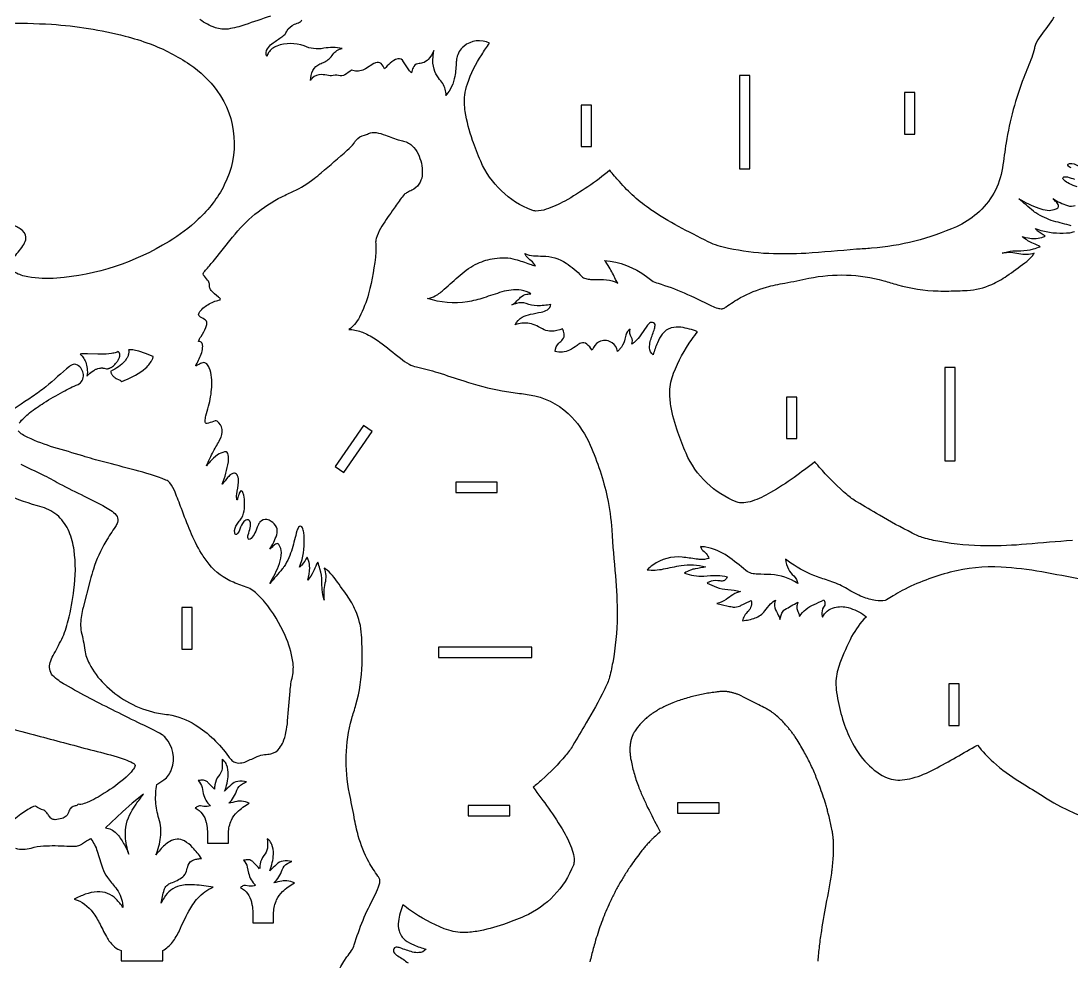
# Model space of a CAD drawing. Extents: x -17 to 110, y -12 to 93.
# Drawn here: x 32.1 to 82.7, y 13 to 58.3 of the extents above; entities that cross this region are included whole.
import ezdxf

# ---------------------------------------------------------------- set-up
doc = ezdxf.new("R2010")
doc.units = 0
doc.header["$MEASUREMENT"] = 0
doc.layers.get('0').update_dxf_attribs({"linetype": 'CONTINUOUS'})

msp = doc.modelspace()

# ---------------------------------------------------------------- linework, layer by layer
for points in [[(28.953, 58.068, -0.032685), (33.567, 58.093, -0.04507), (37.105, 57.528, -0.023575), (38.309, 57.151, -0.058692), (40.228, 56.155, -0.080834), (41.531, 54.898, -0.283166), (41.884, 50.356, -0.088092), (40.634, 48.704, -0.05292), (39.224, 47.635, -0.118379), (33.815, 45.866, -0.059823), (32.431, 45.933, -0.074183), (31.807, 46.138, -0.043802)], [(44.106, 58.485, 0.003925), (42.879, 58.067, -0.047624), (42.075, 57.867, -0.122497), (41.453, 57.93, -0.073814), (40.711, 58.322, -0.089923)], [(81.833, 58.435, -0.001808), (81.197, 57.552, 0.048267), (80.944, 57.113, 0.053543), (80.89, 56.925, -0.032799), (80.765, 56.498, -0.001182), (80.381, 55.535, 0.050203), (79.526, 52.389, -0.001096), (79.352, 51.18, -0.179531), (78.122, 48.973, -0.075982), (77.137, 48.348, -0.086689), (73.047, 47.311, -0.006698), (72.32, 47.258, -0.00483), (69.889, 47.064, -0.025308), (68.097, 47.049, -0.039353), (66.155, 47.302, -0.013854), (65.657, 47.426, -0.040061), (65.187, 47.62, -0.00145), (63.754, 48.354, -0.025729), (62.423, 49.167, -0.060129), (60.907, 50.518, -0.015158), (60.446, 51.065, -0.044175), (58.28, 49.581, -0.045913), (57.384, 49.184, -0.079791), (56.886, 49.103, -0.074661), (56.696, 49.139, -0.198744), (54.23, 51.499, -0.010998), (53.838, 52.505, -0.047383), (53.487, 53.9, -0.060687), (53.464, 54.688, -0.057482), (53.587, 55.224, -0.062522), (54.279, 56.629, -0.017087), (54.661, 57.184, 0.300286), (53.418, 57.03, 0.184286), (53.081, 56.469, 0.032509), (53.056, 56.291, -0.028759), (52.987, 55.585, -0.125891), (52.559, 54.67, 0.158118), (52.402, 55.235, 0.012289), (52.2, 55.508, -0.079871), (51.982, 55.93, -0.091742), (51.934, 56.534, -0.025713), (51.977, 56.839, -0.084534), (51.707, 56.398, -0.134701), (51.43, 56.233, -0.016605), (51.203, 56.192, 0.2525), (50.974, 56, 0.059575), (50.902, 55.76, -0.07477), (50.731, 55.951), (50.519, 56.293, 0.318047), (50.232, 56.431, 0.115857), (49.872, 56.217, 0.017302), (49.595, 55.95, 0.1015), (49.433, 56.199, 0.282727), (49.169, 56.243, 0.045738), (49.085, 56.206), (48.683, 55.955, -0.18395), (48.133, 55.847, -0.049964), (48.003, 55.888, -0.067609), (47.688, 55.664, -0.167125), (47.389, 55.624, 0.112454), (47.045, 55.62, -0.06006), (46.903, 55.623, 0.031409), (46.55, 55.673, 0.224368), (46.123, 55.5, 0.043079), (46.031, 55.387, -0.093148), (46.152, 55.873, -0.173538), (46.482, 56.186, 0.009954), (46.717, 56.281, 0.132246), (47.11, 56.643, -0.191244), (47.565, 56.928, 0.094208), (46.67, 56.937, -0.15346), (45.722, 57.051, 0.17786), (44.419, 57.047, 0.151126), (44.016, 56.736, 0.082325), (43.935, 56.547, -0.241662), (43.959, 56.917, -0.092711), (44.176, 57.156, -0.019299), (44.613, 57.455, 0.042738), (44.796, 57.605, 0.082819), (44.892, 57.766, -0.170782), (45.263, 58.094, -0.005428), (45.512, 58.189, 0.234932), (45.615, 58.316, 0.35305)], [(47.046, 11.21, -0.138745), (47.783, 13.184, 0.003131), (48.015, 13.494, 0.075431), (48.142, 13.768, -0.049842), (49.105, 16.088, 0.025525), (49.314, 16.56, 0.033711), (49.366, 16.746, 0.046653), (49.372, 16.884, 0.087821), (49.359, 16.939, 0.044113), (49.282, 17.07, -0.023513), (48.841, 17.762, -0.05953), (48.337, 19.015, -0.0271), (48.142, 19.895, 0.007058), (47.908, 21.062, -0.118436), (48.024, 24.666, -0.00786), (48.224, 25.319, 0.061214), (48.518, 27.288, 0.012751), (48.522, 27.794, 0.00818), (48.495, 28.684, 0.089353), (48.203, 29.861, 0.051449), (47.794, 30.59, 0.005478), (47.172, 31.453, 0.046223), (46.839, 31.808, 0.026547), (46.7, 31.913, -0.139855), (46.732, 31.175, 0.096415), (46.695, 30.364, -0.049384), (46.594, 30.88, -0.020224), (46.585, 31.261, 0.067289), (46.492, 31.869, 0.014824), (46.386, 32.191, 0.05435), (46.328, 32.093, -0.011044), (46.17, 31.733, -0.063442), (45.901, 31.329, 0.065799), (45.997, 31.92, 0.087486), (45.939, 32.271, 0.025091), (45.871, 32.437, -0.067829), (45.616, 32.056, -0.031851), (45.505, 31.95, 0.018936), (45.628, 32.33, 0.088965), (45.712, 33.626, 0.056015), (45.651, 33.845, 0.243935), (45.56, 33.925, 0.265649), (45.462, 33.877, 0.077454), (45.376, 33.695, -0.005669), (45.154, 32.844, -0.069677), (44.764, 31.985, -0.023659), (44.675, 31.866, -0.004465), (44.081, 31.174, 0.043572), (44.538, 32.125, 0.087449), (44.637, 32.657, 0.146573), (44.512, 33.044, 0.17072), (44.439, 33.085, 0.114481), (44.4, 33.08, 0.107313), (44.229, 32.96, -0.047605), (44.073, 32.818, 0.066233), (44.407, 33.51, 0.174072), (44.4, 33.884, 0.142602), (44.146, 34.16, 0.075809), (43.94, 34.25, 0.288194), (43.603, 34.123, 0.073331), (43.51, 33.971, -0.014135), (43.357, 33.599, -0.085914), (43.175, 33.338, -0.162564), (43.082, 33.289, -0.31879), (43.027, 33.328, -0.128668), (43.03, 33.512, 0.008326), (43.137, 33.852, 0.159985), (43.116, 34.161, 0.216479), (43.029, 34.234, 0.216479), (42.917, 34.217, 0.132103), (42.762, 34.06, 0.032337), (42.593, 33.684, -0.154521), (42.469, 33.53, -0.348588), (42.411, 33.548, -0.119184), (42.385, 33.608, -0.186766), (42.497, 34.031, -0.024243), (42.646, 34.209, 0.13028), (42.837, 34.673, 0.086554), (42.824, 35.415, 0.079179), (42.756, 35.593, 0.209238), (42.702, 35.634, 0.239226), (42.657, 35.611, 0.05888), (42.602, 35.51, 0.019497), (42.523, 35.242, -0.098553), (42.501, 35.197, -0.345791), (42.492, 35.201, -0.099093), (42.484, 35.467, 0.019902), (42.568, 36.047, 0.117088), (42.527, 36.356, 0.234621), (42.378, 36.476, 0.197162), (42.22, 36.429, 0.052412), (42.058, 36.281, 0.007679), (41.783, 35.95, 0.055985), (42.079, 37.019, 0.069328), (42.074, 37.368, 0.109173), (42.025, 37.468, 0.235841), (41.901, 37.502, 0.103218), (41.559, 37.356, 0.066248), (41.199, 37.036, 0.015289), (41.025, 36.828, -0.020164), (41.363, 37.537, 0.009044), (41.675, 38.099, 0.140338), (41.776, 38.587, 0.234832), (41.534, 38.976, 0.119377), (41.442, 39.001, -0.00716), (41.121, 38.884, -0.12957), (41.01, 38.877, -0.258637), (40.964, 38.929, -0.074854), (40.957, 38.985, -0.051564), (41, 39.24, 0.030476), (41.227, 40.163, 0.060498), (41.272, 41.088, 0.075638), (41.159, 41.557, 0.066103), (41.044, 41.739, 0.193801), (40.901, 41.801, 0.128838), (40.686, 41.735, 0.030521), (40.552, 41.654, -0.149217), (40.51, 41.64), (40.507, 41.645, -0.090408), (40.529, 41.705, 0.059639), (40.799, 42.284, 0.067073), (40.846, 42.59, 0.123991), (40.796, 42.754, 0.247435), (40.664, 42.815, -0.229764), (40.649, 42.821, -0.229764), (40.645, 42.836, -0.072169), (40.767, 43.067, 0.037646), (41, 43.496, 0.06957), (41.046, 43.69, 0.294773), (40.936, 43.885, -0.049), (40.686, 44.04, -0.359267), (40.67, 44.198, -0.115064), (41.09, 44.592, -0.071203), (41.653, 44.821, 0.145461), (41.704, 44.854, 0.244545), (41.701, 44.866, 0.057787), (41.602, 44.962, -0.060573), (41.253, 45.282, -0.093434), (41.173, 45.443, -0.081844), (41.174, 45.546, 0.152435), (41.123, 45.717, 0.029721), (40.927, 45.959, -0.159261), (40.874, 46.084, -0.174633), (40.903, 46.162, -0.037045), (40.98, 46.251, 0.011505), (41.345, 46.676), (42.284, 47.845, -0.108072), (44.651, 49.789, -0.008279), (45.224, 50.054, 0.054045), (46.206, 50.661, 0.014517), (46.556, 50.943, -0.001515), (47.808, 52.025, 0.05843), (48.133, 52.375, -0.028642), (48.23, 52.521, -0.163815), (48.632, 52.75, 0.033968), (48.827, 52.829, -0.138644), (49.195, 52.876, -0.057074), (49.643, 52.754, 0.016952), (50.342, 52.507, 0.010434), (50.573, 52.451, -0.152282), (51.011, 52.167, -0.087984), (51.263, 51.75, -0.123442), (51.408, 50.802, -0.252877), (50.917, 50.105, -0.007399), (50.701, 50.002, 0.058507), (50.545, 49.894, 0.039309), (50.347, 49.651, 0.002906), (49.972, 49.107, 0.03059), (49.407, 48.257, 0.052563), (49.197, 47.778, 0.100821), (49.175, 47.533, -0.042062), (49.181, 47.14, -0.043878), (48.83, 45.118, -0.046566), (48.401, 43.996, -0.052273), (48.157, 43.632, -0.078492), (47.88, 43.405, -0.062905), (48.176, 43.372, -0.062239), (48.746, 43.173, -0.042794), (49.366, 42.795, -0.010901), (50.364, 42.014, 0.039136), (50.785, 41.722, 0.086512), (51.138, 41.601, -0.021386), (52.173, 41.323, -0.003617), (53.41, 40.921, 0.03319), (55.267, 40.445, 0.013674), (56.103, 40.323, -0.018992), (56.837, 40.203, -0.153252), (58.619, 39.172, -0.086144), (59.505, 37.829, -0.04804), (60.325, 35.317, -0.039046), (60.539, 33.747, 0.008145), (60.716, 31.534, -0.020963), (60.799, 29.598, -0.042897), (60.587, 27.357, -0.018722), (60.409, 26.584, -0.048143), (60.176, 26.035, -0.019075), (59.307, 24.451, 0.001035), (58.672, 23.369, -0.043187), (58.32, 22.882, -0.030118), (57.169, 21.708, -0.012563), (56.753, 21.352, -0.00281), (57.496, 20.347, -0.021316), (58.231, 19.207, -0.047164), (58.64, 18.324, -0.050781), (58.726, 17.92, -0.052075), (58.719, 17.712, -0.04685), (58.691, 17.608, -0.198744), (56.331, 15.142, -0.010935), (55.325, 14.75, -0.041773), (54.043, 14.415, -0.038529), (53.36, 14.362, -0.085425), (52.477, 14.543, -0.063089), (50.849, 15.425, -0.013884), (50.483, 15.7, 0.057371), (50.269, 14.898, 0.097586), (50.299, 14.434, 0.159769), (50.599, 14, 0.065779), (51.009, 13.765, 0.029941), (51.597, 13.557, -0.206916), (51.255, 13.391, -0.081775), (50.951, 13.421, -0.016954), (50.355, 13.619, 0.064515), (50.161, 13.656, 0.399711), (50.033, 13.533, 0.045603), (50.036, 13.429, 0.096194), (50.238, 13.237, -0.015351), (50.738, 12.895, -0.055443)], [(82.657, 51.179, -0.154478), (82.503, 51.303, -0.348708), (82.521, 51.361, -0.119073), (82.581, 51.387, -0.186777), (83.004, 51.275, -0.02424)], [(82.944, 50.262, -0.014116), (82.573, 50.415, -0.085903), (82.311, 50.597, -0.162536), (82.262, 50.69, -0.318767), (82.301, 50.745, -0.128668), (82.485, 50.742, 0.008322), (82.825, 50.635, 0.159989)], [(82.668, 48.396, -0.005662), (81.817, 48.618, -0.069674), (80.958, 49.008, -0.023677), (80.839, 49.097, -0.004547), (80.147, 49.691, 0.041918), (81.098, 49.233, 0.053763), (81.511, 49.138, 0.090467), (81.843, 49.172, 0.074055), (82.013, 49.258, 0.323043), (82.053, 49.372, 0.107249), (81.933, 49.543, -0.047536), (81.791, 49.699, 0.066235), (82.484, 49.365, 0.174076), (82.857, 49.372, 0.165589)], [(31.72, 46.841, 0.02763), (32.184, 47.419, 0.092193), (32.322, 47.719, 0.288349), (32.165, 48.159, 0.124217), (31.699, 48.412, 0.045844)], [(82.72, 33.233, 0.008145), (80.507, 33.056, -0.020963), (78.571, 32.973, -0.042897), (76.33, 33.185, -0.018722), (75.557, 33.363, -0.048143), (75.008, 33.596, -0.019075), (73.424, 34.465, 0.001035), (72.342, 35.1, -0.043187), (71.855, 35.452, -0.030118), (70.681, 36.603, -0.012563), (70.325, 37.019, -0.00281), (69.32, 36.276, -0.021315), (68.18, 35.541, -0.047162), (67.297, 35.132, -0.050789), (66.893, 35.046, -0.05206), (66.686, 35.053, -0.046857), (66.581, 35.081, -0.198745), (64.115, 37.441, -0.01093), (63.723, 38.447, -0.041772), (63.388, 39.729, -0.038529), (63.335, 40.412, -0.085426), (63.516, 41.295, -0.063091), (64.398, 42.923, -0.013883), (64.673, 43.289, 0.057374), (63.871, 43.503, 0.097611), (63.407, 43.473, 0.159709), (62.973, 43.173, 0.065673), (62.738, 42.763, 0.031548), (62.531, 42.176, -0.212601), (62.364, 42.518, -0.076499), (62.392, 42.813, -0.024331), (62.578, 43.367, 0.045374), (62.63, 43.592, 0.426261), (62.506, 43.739, 0.045597), (62.402, 43.736, 0.091521), (62.227, 43.557), (61.944, 43.139, -0.05877), (61.659, 42.808, -0.040797), (61.508, 42.695, 0.228724), (61.483, 43.02, -0.208803), (61.434, 43.414, 0.204624), (61.21, 43.132, -0.016988), (61.155, 42.858, -0.107421), (60.932, 42.463, -0.022471), (60.821, 42.341, 0.218705), (60.56, 42.754, 0.242788), (60.005, 42.84, 0.171212), (59.66, 42.534, 0.03426), (59.596, 42.409, 0.081277), (59.335, 42.695, 0.257911), (59.059, 42.742, 0.078076), (58.871, 42.632, -0.053308), (58.512, 42.402, -0.165221), (57.809, 42.339, -0.181195), (57.998, 42.743, 0.021516), (58.176, 42.912, 0.230596), (58.247, 43.184, 0.065119), (58.167, 43.431, -0.102309), (57.628, 43.314, -0.09166), (57.292, 43.385, -0.02435), (56.93, 43.567, 0.15666), (56.217, 43.701, 0.053699), (55.89, 43.63, -0.165936), (56.229, 43.989, -0.068075), (56.627, 44.13, -0.004735), (57.139, 44.235, 0.086735), (57.439, 44.348, 0.20593), (57.609, 44.606, -0.057828), (56.943, 44.542, -0.079949), (56.425, 44.649, 0.148824), (55.957, 44.655, 0.024726), (55.726, 44.579, 0.067012), (55.976, 44.774, -0.012767), (56.151, 44.951, -0.142006), (56.455, 45.095, -0.037827), (56.651, 45.115, 0.165969), (55.689, 45.298, 0.039609), (55.252, 45.207, 0.008306), (54.378, 44.923, -0.030814), (53.593, 44.729, -0.124758), (51.67, 44.897, 0.102561), (52.045, 45.02, 0.056959), (52.478, 45.333, -0.005461), (53.237, 46.02, -0.063263), (54.082, 46.581, -0.079246), (54.893, 46.815, -0.027955), (55.41, 46.853, -0.072759), (55.906, 46.775, -0.014972), (56.59, 46.547, 0.011768), (56.864, 46.459, 0.164846), (56.654, 46.702, -0.068303), (56.426, 46.931, -0.044931), (56.36, 47.049, 0.076653), (56.779, 46.95, 0.025143), (57.213, 46.936, -0.148872), (58.345, 46.594, -0.057644), (59.09, 45.961, 0.136902), (59.291, 45.847, 0.059335), (59.521, 45.813, -0.010068), (60.147, 45.803, -0.084223), (60.7, 45.689, -0.030098), (60.837, 45.623), (60.728, 45.802, 0.018211), (60.421, 46.399, 0.051838), (60.183, 46.725, -0.143391), (62.218, 45.944, 0.015732), (62.468, 45.756, 0.078371), (62.767, 45.621, -0.034724), (64.021, 45.161, -0.013947), (65.342, 44.533, 0.042721), (65.646, 44.422, 0.067123), (65.857, 44.4, 0.074243), (65.912, 44.413, 0.05009), (66.043, 44.49, -0.024201), (66.736, 44.931, -0.059496), (67.988, 45.435, -0.027114), (68.868, 45.63, 0.00707), (70.035, 45.864, -0.118436), (73.639, 45.748, -0.00786), (74.292, 45.548, 0.061213), (76.261, 45.254, 0.012752), (76.767, 45.25, 0.00818), (77.657, 45.277, 0.089353), (78.834, 45.569, 0.051449), (79.563, 45.978, 0.005478), (80.426, 46.6, 0.046223), (80.781, 46.933, 0.026547), (80.886, 47.072, -0.139855), (80.148, 47.04, 0.096415), (79.337, 47.077, -0.049385), (79.853, 47.178, -0.020223), (80.234, 47.187, 0.067295), (80.842, 47.28, 0.014774), (81.164, 47.386, 0.044139), (81.106, 47.424, 0.009954), (80.76, 47.576, -0.071673), (80.303, 47.871, 0.066243), (80.893, 47.775, 0.087484), (81.245, 47.833, 0.025089), (81.41, 47.901, -0.067829), (81.029, 48.156, -0.031851), (80.923, 48.267, 0.018936), (81.303, 48.144, 0.088966), (82.599, 48.06, 0.05601), (82.818, 48.121, 0.243836)], [(32.012, 38.893, -0.0556), (32.506, 39.377, -0.030559), (33.203, 39.864, -0.016237), (34.109, 40.402, -0.021217), (34.847, 40.753, 0.311182), (35.099, 41.224, 0.252688), (34.812, 41.688, 0.271322), (34.491, 41.666, 0.039668), (34.432, 41.621, -0.000799), (33.287, 40.637, -0.020858), (32.655, 40.171, -0.002371), (31.163, 39.184, 0.013297)], [(32.081, 36.912, 0.002365), (33.112, 36.417, -0.017758), (33.946, 35.974, 0.013843), (35.143, 35.373, -0.018799), (36.162, 34.846, -0.012103), (36.486, 34.649, -0.089513), (36.722, 34.39, -0.222177), (36.738, 34.107, -0.054054), (36.643, 33.911, 0.014394), (36.174, 33.183, 0.055203), (35.583, 31.86, 0.011763), (35.424, 31.323), (35.081, 30.017, 0.050413), (34.964, 29.238, 0.056514), (35, 28.838, -0.028333), (35.164, 27.955, 0.079755), (35.386, 27.305, 0.076158), (36.109, 26.322, 0.136497), (38.425, 24.985, 0.034232), (39.193, 24.854, -0.10269), (40.487, 24.361, -0.099507), (42.089, 22.839, 0.054189), (42.254, 22.646, 0.214463), (42.661, 22.525, 0.075476), (42.937, 22.597, 0.005584), (43.469, 22.834, -0.07178), (43.826, 22.939, 0.046839), (44.123, 22.966, 0.176212), (44.548, 23.245, 0.075602), (44.712, 23.533, 0.046443), (44.851, 23.989, 0.027252), (44.935, 24.558, 0.005702), (45.049, 25.99, -0.035125), (45.166, 26.69, 0.090069), (45.185, 27.416, 0.06898), (44.813, 28.658, 0.068717), (43.825, 30.277, 0.039769), (43.321, 30.785, 0.075512), (43.028, 30.956, -0.004503), (42.323, 31.225, -0.125054), (41.151, 32.097, -0.038275), (40.786, 32.615, -0.036786), (40.252, 33.674, -0.009838), (39.817, 34.782, 0.003198), (39.514, 35.563, 0.065239), (39.268, 36.009, 0.141225), (39.076, 36.149, 0.027894), (37.585, 36.628, 0.001515), (36.066, 37.02, -0.0137), (35.066, 37.309, 0.003085), (33.684, 37.72, -0.039903), (32.432, 38.197, -0.016897), (32.168, 38.337, -0.079079), (31.952, 38.526, -0.25982)], [(31.835, 18.418, 0.144851), (32.582, 18.427, -0.064584), (33.18, 18.535, -0.02396), (34.309, 18.524, 0.010942), (34.702, 18.521, 0.055962), (34.933, 18.561, 0.07914), (35.059, 18.642, -0.052165), (35.449, 18.884, -0.084155), (35.767, 18.277, -0.008025), (36.016, 17.468, 0.088695), (36.261, 17.009, 0.010388), (36.656, 16.514, -0.131415), (36.979, 15.774, -0.022618), (37.005, 15.568, 0.034035), (36.676, 15.971, 0.222365), (35.767, 16.318, 0.077202), (35.19, 16.201, 0.033489), (34.66, 15.973, -0.16024), (35.555, 15.327, -0.042213), (35.903, 14.757, 0.016691), (36.259, 14.079, 0.072661), (36.599, 13.669, 0.093343), (36.92, 13.49), (36.92, 12.99), (38.92, 12.99), (38.92, 13.49, 0.105285), (39.384, 13.891, 0.055213), (39.724, 14.457, -0.012702), (40.171, 15.386, -0.058325), (40.608, 16.019, -0.104148), (41.351, 16.552, 0.010933), (40.443, 16.658, 0.073772), (39.75, 16.608, 0.198337), (38.985, 16.035, 0.042453), (38.852, 15.774, -0.04715), (38.989, 16.412, -0.093243), (39.114, 16.625, -0.117228), (39.318, 16.749, 0.084754), (39.882, 17.039, 0.147592), (40.062, 17.313, -0.010356), (40.143, 17.598, -0.233312), (40.413, 17.86, -0.05193), (40.618, 17.909, -0.010674), (40.792, 17.924, 0.024877), (40.358, 18.458, 0.07386), (39.963, 18.768, 0.268812), (39.265, 18.749, 0.086636), (38.796, 18.346, 0.012602), (38.591, 18.094, 0.05932), (38.82, 18.942, 0.106272), (38.736, 19.857, -0.054463), (38.583, 20.658, -0.057709), (38.637, 21.488), (38.97, 21.71, 0.158148), (39.348, 22.229, 0.271021), (39.058, 23.742, 0.06059), (38.888, 23.887, 0.020769), (37.884, 24.401, -0.006683), (36.65, 25.009, -0.015473), (34.231, 26.288, -0.06454), (33.617, 26.74, -0.24301), (33.494, 27.359, -0.05394), (33.644, 27.702, 0.012238), (34.055, 28.484, 0.051078), (34.372, 29.383, 0.033761), (34.638, 30.869, 0.07051), (34.651, 32.777, 0.064), (34.412, 33.661, 0.09958), (33.91, 34.389, 0.120594), (33.109, 34.837, -0.038351), (31.336, 35.474, 0.054843)], [(83.179, 31.37, -0.000542), (81.246, 31.725, 0.029527), (79.288, 31.956, 0.075245), (76.839, 31.706, 0.059143), (74.531, 30.827, 0.014741), (74.085, 30.57, -0.008216), (73.771, 30.373, -0.073357), (73.706, 30.349, -0.090315), (73.247, 30.348, -0.05967), (72.621, 30.524, -0.047653), (71.879, 30.903, 0.052238), (71.136, 31.254, -0.002306), (70.446, 31.486, -0.066468), (69.167, 32.146, -0.009731), (68.898, 32.337, 0.075674), (69.049, 31.853, 0.086057), (69.306, 31.535, -0.150846), (69.494, 31.164, 0.13428), (68.195, 31.598, 0.004116), (67.569, 31.614, -0.038767), (67.274, 31.652, -0.097376), (66.999, 31.792, 0.01714), (66.115, 32.486, 0.108074), (65.074, 32.915, 0.026603), (64.818, 32.944, 0.181342), (64.988, 32.705, -0.088756), (65.168, 32.488, -0.049923), (65.213, 32.377, -0.105506), (64.808, 32.326, -0.02449), (64.603, 32.346, 0.002437), (63.935, 32.434, 0.187304), (62.515, 32.052, 0.033424), (62.238, 31.826, 0.075821), (63.027, 31.866, -0.010713), (63.883, 32.032, -0.100749), (65.058, 31.974, -0.023208), (64.564, 31.876, 0.055407), (64.328, 31.809, 0.016735), (64.04, 31.67, 0.100305), (64.974, 31.526, -0.020285), (65.611, 31.556, -0.054868), (66.107, 31.491, -0.127164), (66.005, 31.337, -0.155265), (65.86, 31.286, -0.042266), (65.653, 31.303, 0.136045), (65.217, 31.239, 0.044675), (65.127, 31.185, 0.015221), (65.581, 30.99, 0.081343), (66.131, 30.876, -0.067786), (66.736, 30.781, 0.090804), (66.373, 30.628, 0.012449), (66.045, 30.4, -0.097633), (65.604, 30.202), (66.148, 30.077, 0.02432), (66.391, 30.035, 0.122411), (66.692, 30.083, 0.033681), (66.848, 30.156, -0.017239), (67.254, 30.35, -0.1182), (67.253, 30.082, -0.100556), (67.118, 29.841, 0.039369), (66.927, 29.607, 0.09971), (66.841, 29.377, 0.065085), (67.447, 29.506, 0.13038), (67.916, 29.843, -0.026532), (68.187, 30.182, -0.069909), (68.428, 30.371, 0.137772), (68.389, 29.996, 0.059571), (68.426, 29.893, -0.032504), (68.597, 29.556, -0.030661), (68.637, 29.43), (68.734, 29.735, -0.17415), (68.871, 29.915, 0.001615), (69.493, 30.265, 0.06923), (69.451, 30.026, 0.116422), (69.505, 29.812, -0.087205), (69.577, 29.584, -0.151257), (70.279, 30.154, 0.037241), (70.745, 30.387, -0.100703), (70.807, 30.223, -0.182424), (70.742, 30.029, 0.190192), (70.655, 29.665, 0.04589), (70.68, 29.539, -0.223597), (71.264, 30.011, -0.13255), (71.93, 30.005, -0.085249), (72.715, 29.633, -0.058072), (72.784, 29.563, -0.330324), (72.784, 29.552, 0.069332), (72.089, 28.607, 0.019577), (71.52, 27.326, 0.070486), (71.331, 26.482, 0.050355), (71.35, 26.07, 0.074491), (71.968, 23.804, 0.070879), (72.729, 22.608, 0.092875), (73.696, 21.853, 0.137869), (74.521, 21.709, 0.045287), (75.009, 21.799, 0.059458), (76.082, 22.222, 0.005917), (77.12, 22.801, -0.003183), (78.156, 23.386, 0.049474), (78.92, 22.56, 0.044023), (80.173, 21.627, 0.002318), (81.185, 21.012, 0.153583), (86.834, 19.304, 0.027756)], [(31.403, 24.247, 0.006146), (32.856, 23.848, 0.000421), (35.441, 23.16, -0.010892), (36.726, 22.822, -0.032951), (37.471, 22.539, -0.085529), (37.574, 22.454, -0.233583), (37.577, 22.359, -0.096698), (37.472, 22.173, -0.048428), (37.156, 21.844, -0.044512), (36.105, 21.066, -0.041707), (35.285, 20.623, -0.052969), (34.972, 20.53, -0.092075), (34.85, 20.537, -0.155289), (34.698, 20.456, 0.119259), (34.513, 20.374, 0.131194), (34.406, 20.203, -0.10661), (34.27, 19.966, -0.124074), (34.065, 19.856, -0.072134), (33.743, 19.792, -0.135686), (33.553, 19.847, -0.12044), (33.423, 20.018, 0.188777), (33.368, 20.074, 0.213734), (33.188, 20.246, -0.09507), (32.799, 20.451, 0.08914), (32.427, 20.284, 0.078884), (31.202, 19.233, 0.061034)]]:
    msp.add_lwpolyline(points, format="xyb")
for points in [[(67.192, 55.631), (66.692, 55.631), (66.692, 51.131), (67.192, 51.131)], [(75.138, 54.804), (74.638, 54.804), (74.638, 52.804), (75.138, 52.804)], [(59.568, 54.205), (59.068, 54.205), (59.068, 52.205), (59.568, 52.205)], [(36.782, 42.331), (36.732, 42.31), (36.68, 42.292), (36.626, 42.276), (36.569, 42.262), (36.51, 42.25), (36.45, 42.24), (36.324, 42.225), (36.194, 42.216), (36.061, 42.211), (35.793, 42.214), (35.296, 42.231), (35.19, 42.232), (35.094, 42.229), (35.051, 42.226), (35.011, 42.221), (34.975, 42.215), (34.958, 42.212), (34.942, 42.208), (34.961, 42.192), (34.981, 42.175), (35, 42.157), (35.019, 42.138), (35.038, 42.118), (35.056, 42.096), (35.092, 42.05), (35.126, 41.999), (35.158, 41.943), (35.188, 41.883), (35.215, 41.819), (35.238, 41.751), (35.257, 41.678), (35.273, 41.601), (35.284, 41.52), (35.289, 41.435), (35.29, 41.346), (35.284, 41.253), (35.273, 41.157), (35.299, 41.188), (35.328, 41.218), (35.358, 41.248), (35.39, 41.277), (35.458, 41.332), (35.528, 41.383), (35.599, 41.428), (35.634, 41.447), (35.668, 41.465), (35.702, 41.481), (35.733, 41.494), (35.764, 41.505), (35.792, 41.513), (35.868, 41.53), (35.927, 41.541), (35.953, 41.544), (35.976, 41.545), (35.997, 41.545), (36.017, 41.544), (36.037, 41.542), (36.057, 41.538), (36.098, 41.529), (36.206, 41.501), (36.235, 41.504), (36.263, 41.509), (36.29, 41.515), (36.317, 41.522), (36.343, 41.53), (36.369, 41.54), (36.393, 41.551), (36.417, 41.563), (36.441, 41.575), (36.464, 41.589), (36.486, 41.603), (36.507, 41.618), (36.548, 41.65), (36.586, 41.684), (36.621, 41.719), (36.653, 41.754), (36.683, 41.79), (36.71, 41.825), (36.733, 41.859), (36.754, 41.891), (36.787, 41.947), (36.812, 41.998), (36.823, 42.024), (36.833, 42.05), (36.841, 42.076), (36.848, 42.101), (36.851, 42.114), (36.853, 42.127), (36.854, 42.139), (36.855, 42.152), (36.856, 42.164), (36.856, 42.176), (36.855, 42.188), (36.854, 42.2), (36.852, 42.212), (36.849, 42.224), (36.846, 42.236), (36.842, 42.247), (36.837, 42.258), (36.832, 42.269), (36.826, 42.28), (36.819, 42.291), (36.811, 42.301), (36.802, 42.311), (36.792, 42.321)], [(36.412, 41.379), (36.421, 41.346), (36.432, 41.314), (36.443, 41.285), (36.456, 41.257), (36.47, 41.232), (36.485, 41.208), (36.501, 41.186), (36.518, 41.165), (36.535, 41.146), (36.553, 41.128), (36.572, 41.112), (36.591, 41.096), (36.611, 41.082), (36.63, 41.069), (36.671, 41.045), (36.828, 40.969), (36.863, 40.951), (36.879, 40.942), (36.894, 40.932), (36.909, 40.921), (36.923, 40.911), (36.929, 40.905), (36.935, 40.899), (36.941, 40.893), (36.946, 40.887), (37.067, 40.935), (37.255, 41.017), (37.485, 41.132), (37.608, 41.201), (37.734, 41.276), (37.859, 41.358), (37.979, 41.447), (38.094, 41.541), (38.147, 41.591), (38.198, 41.642), (38.246, 41.694), (38.29, 41.747), (38.33, 41.802), (38.366, 41.858), (38.383, 41.887), (38.398, 41.915), (38.412, 41.944), (38.424, 41.974), (38.436, 42.003), (38.446, 42.033), (38.454, 42.063), (38.461, 42.094), (38.094, 42.238), (37.762, 42.353), (37.616, 42.393), (37.548, 42.407), (37.485, 42.418), (37.425, 42.424), (37.398, 42.425), (37.371, 42.426), (37.346, 42.425), (37.322, 42.422), (37.299, 42.418), (37.288, 42.416), (37.277, 42.413), (37.28, 42.396), (37.282, 42.379), (37.284, 42.361), (37.285, 42.344), (37.285, 42.326), (37.285, 42.309), (37.283, 42.274), (37.278, 42.239), (37.27, 42.204), (37.261, 42.169), (37.249, 42.134), (37.235, 42.1), (37.219, 42.065), (37.201, 42.031), (37.18, 41.996), (37.158, 41.962), (37.133, 41.928), (37.107, 41.895), (37.079, 41.861), (37.017, 41.795), (36.948, 41.73), (36.873, 41.667), (36.791, 41.605), (36.704, 41.546), (36.611, 41.488), (36.514, 41.432)], [(77.077, 41.573), (76.577, 41.573), (76.577, 37.073), (77.077, 37.073)], [(69.453, 40.147), (68.953, 40.147), (68.953, 38.147), (69.453, 38.147)], [(48.59, 38.775), (47.221, 36.803), (47.632, 36.518), (49.001, 38.489)], [(53.027, 36.049), (53.027, 35.549), (55.027, 35.549), (55.027, 36.049)], [(39.84, 28.01), (40.34, 28.01), (40.34, 30.01), (39.84, 30.01)], [(52.199, 28.104), (52.199, 27.604), (56.699, 27.604), (56.699, 28.104)], [(77.264, 26.33), (76.764, 26.33), (76.764, 24.33), (77.264, 24.33)], [(53.625, 20.48), (53.625, 19.98), (55.625, 19.98), (55.625, 20.48)], [(65.705, 20.113), (65.705, 20.613), (63.705, 20.613), (63.705, 20.113)]]:
    msp.add_lwpolyline(points, close=True)
msp.add_lwpolyline([(70.475, 12.979), (70.482, 13.072), (70.49, 13.164), (70.498, 13.256), (70.506, 13.348), (70.516, 13.439), (70.526, 13.531), (70.536, 13.623), (70.547, 13.715), (70.558, 13.806), (70.57, 13.898), (70.582, 13.989), (70.595, 14.081), (70.608, 14.172), (70.622, 14.263), (70.635, 14.355), (70.649, 14.446), (70.679, 14.628), (70.709, 14.811), (70.74, 14.993), (70.772, 15.175), (70.804, 15.356), (70.837, 15.538), (70.903, 15.901), (70.938, 16.089), (70.973, 16.277), (71.008, 16.465), (71.026, 16.559), (71.043, 16.653), (71.059, 16.748), (71.075, 16.842), (71.09, 16.936), (71.105, 17.031), (71.119, 17.125), (71.131, 17.22), (71.143, 17.315), (71.148, 17.362), (71.153, 17.41), (71.163, 17.5), (71.172, 17.591), (71.18, 17.681), (71.189, 17.772), (71.196, 17.863), (71.203, 17.954), (71.209, 18.045), (71.214, 18.136), (71.218, 18.227), (71.22, 18.273), (71.221, 18.319), (71.222, 18.364), (71.223, 18.41), (71.223, 18.455), (71.223, 18.501), (71.222, 18.546), (71.222, 18.592), (71.22, 18.637), (71.219, 18.683), (71.217, 18.728), (71.214, 18.774), (71.211, 18.819), (71.207, 18.865), (71.204, 18.904), (71.2, 18.943), (71.196, 18.982), (71.191, 19.021), (71.186, 19.06), (71.181, 19.098), (71.175, 19.137), (71.169, 19.176), (71.163, 19.215), (71.156, 19.253), (71.142, 19.331), (71.126, 19.408), (71.11, 19.484), (71.093, 19.561), (71.076, 19.638), (71.058, 19.714), (71.039, 19.791), (71.001, 19.943), (70.963, 20.096), (70.95, 20.151), (70.935, 20.206), (70.921, 20.261), (70.906, 20.316), (70.891, 20.371), (70.875, 20.426), (70.859, 20.48), (70.843, 20.535), (70.81, 20.644), (70.776, 20.753), (70.741, 20.861), (70.705, 20.969), (70.668, 21.077), (70.63, 21.185), (70.591, 21.292), (70.552, 21.399), (70.512, 21.506), (70.472, 21.613), (70.431, 21.719), (70.389, 21.825), (70.359, 21.901), (70.328, 21.978), (70.296, 22.054), (70.264, 22.13), (70.231, 22.205), (70.198, 22.281), (70.163, 22.356), (70.129, 22.431), (70.093, 22.505), (70.057, 22.58), (70.021, 22.654), (69.984, 22.727), (69.946, 22.8), (69.907, 22.873), (69.868, 22.946), (69.828, 23.018), (69.785, 23.096), (69.741, 23.173), (69.696, 23.251), (69.651, 23.328), (69.606, 23.405), (69.559, 23.482), (69.512, 23.558), (69.464, 23.633), (69.416, 23.708), (69.366, 23.783), (69.341, 23.82), (69.316, 23.856), (69.29, 23.893), (69.264, 23.929), (69.238, 23.965), (69.211, 24.001), (69.184, 24.037), (69.157, 24.073), (69.13, 24.108), (69.102, 24.143), (69.074, 24.178), (69.046, 24.212), (69.002, 24.264), (68.958, 24.315), (68.913, 24.366), (68.867, 24.416), (68.821, 24.465), (68.774, 24.514), (68.726, 24.562), (68.678, 24.609), (68.629, 24.656), (68.579, 24.702), (68.529, 24.747), (68.478, 24.791), (68.426, 24.835), (68.373, 24.877), (68.32, 24.919), (68.266, 24.96), (68.228, 24.987), (68.19, 25.013), (68.151, 25.039), (68.111, 25.063), (68.071, 25.087), (68.031, 25.111), (67.99, 25.133), (67.949, 25.156), (67.908, 25.177), (67.867, 25.199), (67.784, 25.241), (67.7, 25.283), (67.617, 25.325), (67.428, 25.42), (67.334, 25.468), (67.239, 25.516), (67.004, 25.637), (66.886, 25.697), (66.767, 25.758), (66.734, 25.774), (66.701, 25.789), (66.668, 25.804), (66.634, 25.818), (66.6, 25.831), (66.565, 25.844), (66.531, 25.856), (66.496, 25.867), (66.461, 25.878), (66.426, 25.888), (66.391, 25.898), (66.355, 25.907), (66.32, 25.916), (66.284, 25.925), (66.248, 25.933), (66.212, 25.941), (66.191, 25.945), (66.17, 25.949), (66.148, 25.952), (66.127, 25.955), (66.106, 25.958), (66.085, 25.96), (66.063, 25.963), (66.042, 25.964), (66.02, 25.966), (65.999, 25.967), (65.956, 25.968), (65.913, 25.969), (65.87, 25.968), (65.828, 25.967), (65.785, 25.964), (65.742, 25.961), (65.699, 25.957), (65.656, 25.953), (65.613, 25.948), (65.571, 25.942), (65.528, 25.937), (65.454, 25.926), (65.379, 25.915), (65.305, 25.904), (65.23, 25.892), (65.156, 25.88), (65.082, 25.867), (65.008, 25.854), (64.934, 25.84), (64.86, 25.825), (64.786, 25.81), (64.713, 25.794), (64.639, 25.778), (64.566, 25.761), (64.493, 25.742), (64.42, 25.724), (64.348, 25.704), (64.268, 25.682), (64.189, 25.659), (64.11, 25.636), (64.031, 25.613), (63.952, 25.588), (63.873, 25.563), (63.795, 25.537), (63.717, 25.511), (63.639, 25.483), (63.562, 25.455), (63.485, 25.425), (63.447, 25.41), (63.408, 25.395), (63.37, 25.379), (63.332, 25.363), (63.295, 25.346), (63.257, 25.33), (63.219, 25.313), (63.182, 25.295), (63.145, 25.278), (63.108, 25.26), (63.05, 25.231), (62.992, 25.201), (62.935, 25.171), (62.878, 25.14), (62.822, 25.108), (62.766, 25.076), (62.71, 25.043), (62.655, 25.009), (62.601, 24.974), (62.547, 24.939), (62.493, 24.902), (62.441, 24.865), (62.388, 24.827), (62.337, 24.788), (62.286, 24.748), (62.236, 24.707), (62.195, 24.673), (62.155, 24.638), (62.116, 24.603), (62.078, 24.566), (62.04, 24.529), (62.003, 24.491), (61.966, 24.453), (61.931, 24.414), (61.896, 24.374), (61.861, 24.334), (61.827, 24.293), (61.794, 24.251), (61.762, 24.209), (61.73, 24.167), (61.699, 24.124), (61.669, 24.08), (61.656, 24.062), (61.644, 24.044), (61.633, 24.025), (61.622, 24.007), (61.611, 23.988), (61.6, 23.969), (61.59, 23.95), (61.579, 23.93), (61.57, 23.911), (61.56, 23.891), (61.551, 23.871), (61.542, 23.851), (61.534, 23.831), (61.526, 23.811), (61.518, 23.791), (61.51, 23.77), (61.503, 23.749), (61.496, 23.729), (61.49, 23.708), (61.483, 23.687), (61.477, 23.666), (61.471, 23.645), (61.466, 23.624), (61.461, 23.602), (61.456, 23.581), (61.452, 23.56), (61.447, 23.538), (61.443, 23.517), (61.436, 23.474), (61.431, 23.43), (61.425, 23.381), (61.421, 23.333), (61.418, 23.284), (61.416, 23.235), (61.415, 23.186), (61.415, 23.137), (61.416, 23.087), (61.418, 23.038), (61.421, 22.989), (61.425, 22.941), (61.43, 22.892), (61.436, 22.843), (61.442, 22.794), (61.45, 22.746), (61.458, 22.697), (61.467, 22.649), (61.483, 22.565), (61.501, 22.481), (61.52, 22.397), (61.539, 22.314), (61.56, 22.23), (61.582, 22.147), (61.605, 22.064), (61.628, 21.982), (61.653, 21.899), (61.678, 21.817), (61.705, 21.736), (61.732, 21.654), (61.76, 21.573), (61.79, 21.492), (61.82, 21.412), (61.85, 21.331), (61.878, 21.263), (61.905, 21.194), (61.933, 21.126), (61.962, 21.058), (61.991, 20.99), (62.021, 20.922), (62.05, 20.855), (62.081, 20.787), (62.111, 20.72), (62.142, 20.653), (62.174, 20.586), (62.205, 20.52), (62.237, 20.453), (62.269, 20.386), (62.334, 20.254), (62.4, 20.122), (62.467, 19.99), (62.534, 19.858), (62.602, 19.727), (62.738, 19.465), (62.875, 19.203), (62.816, 19.154), (62.758, 19.105), (62.7, 19.056), (62.643, 19.006), (62.586, 18.954), (62.559, 18.929), (62.531, 18.902), (62.503, 18.876), (62.476, 18.849), (62.449, 18.823), (62.423, 18.795), (62.388, 18.759), (62.353, 18.723), (62.319, 18.686), (62.285, 18.649), (62.251, 18.612), (62.218, 18.574), (62.185, 18.536), (62.152, 18.498), (62.119, 18.46), (62.087, 18.421), (62.055, 18.382), (62.023, 18.343), (61.992, 18.304), (61.96, 18.265), (61.898, 18.186), (61.837, 18.106), (61.777, 18.025), (61.717, 17.944), (61.658, 17.863), (61.6, 17.781), (61.542, 17.698), (61.484, 17.616), (61.427, 17.533), (61.39, 17.478), (61.353, 17.423), (61.317, 17.368), (61.281, 17.312), (61.245, 17.257), (61.209, 17.201), (61.174, 17.145), (61.139, 17.089), (61.104, 17.032), (61.07, 16.976), (61.036, 16.919), (61.002, 16.862), (60.969, 16.805), (60.935, 16.747), (60.903, 16.69), (60.87, 16.632), (60.838, 16.574), (60.806, 16.516), (60.774, 16.458), (60.743, 16.4), (60.712, 16.341), (60.682, 16.282), (60.651, 16.223), (60.621, 16.164), (60.591, 16.105), (60.562, 16.046), (60.533, 15.986), (60.504, 15.927), (60.476, 15.867), (60.447, 15.807), (60.419, 15.747), (60.392, 15.687), (60.345, 15.584), (60.3, 15.48), (60.255, 15.376), (60.212, 15.272), (60.169, 15.167), (60.128, 15.062), (60.087, 14.957), (60.048, 14.851), (60.009, 14.744), (59.971, 14.638), (59.935, 14.531), (59.899, 14.424), (59.864, 14.316), (59.83, 14.208), (59.797, 14.1), (59.764, 13.992), (59.741, 13.912), (59.718, 13.832), (59.695, 13.751), (59.673, 13.671), (59.651, 13.591), (59.629, 13.51), (59.608, 13.429), (59.586, 13.349), (59.566, 13.268), (59.545, 13.187), (59.525, 13.106), (59.505, 13.025), (59.485, 12.944)])
for points in [[(41.083, 18.658), (42.083, 18.658), (42.083, 19.158, -0.090549), (42.225, 19.773, -0.093385), (42.506, 20.164, -0.064919), (43.086, 20.587, 0.07327), (42.713, 20.687, 0.07207), (42.481, 20.672, 0.005783), (42.096, 20.584, 0.123911), (42.491, 21.214, -0.184966), (42.753, 21.521, -0.039036), (42.956, 21.618, 0.075561), (42.533, 21.636, 0.153549), (42.219, 21.47, 0.003489), (41.901, 21.173, 0.081362), (42.07, 21.961, 0.091996), (41.997, 22.432, 0.110457), (41.85, 22.652, 0.061375), (41.775, 22.704, -0.051974), (41.781, 22.257, -0.158753), (41.61, 21.897, 0.133981), (41.432, 21.479, 0.02712), (41.407, 21.257, 0.024975), (41.099, 21.588, 0.056066), (40.983, 21.669, 0.151507), (40.792, 21.696, 0.011613), (40.634, 21.674, -0.141205), (40.812, 21.343), (40.874, 21.047, 0.158802), (41.215, 20.469, -0.113769), (40.905, 20.424), (40.733, 20.46, 0.176275), (40.565, 20.414, 0.030081), (40.485, 20.359, -0.222578), (41.012, 19.666, -0.024043), (41.045, 19.5, -0.016694), (41.083, 19.158)], [(37.996, 21.021), (37.454, 20.588), (36.987, 20.18), (36.163, 19.405, -0.176686), (36.68, 19.149, -0.070342), (37.038, 18.648, -0.019372), (37.29, 18.141, -0.058978), (37.123, 18.985, -0.145471), (37.396, 20.152, -0.027806), (37.637, 20.542, -0.011486)], [(43.261, 14.824), (44.261, 14.824), (44.261, 15.324, -0.090549), (44.404, 15.94, -0.093385), (44.685, 16.331, -0.064919), (45.265, 16.754, 0.07327), (44.892, 16.854, 0.07207), (44.66, 16.839, 0.005783), (44.275, 16.75, 0.123911), (44.669, 17.38, -0.184966), (44.932, 17.687, -0.039036), (45.135, 17.785, 0.075561), (44.712, 17.803, 0.153549), (44.398, 17.636, 0.003489), (44.08, 17.339, 0.081362), (44.249, 18.128, 0.091996), (44.176, 18.599, 0.110457), (44.029, 18.818, 0.061375), (43.954, 18.87, -0.051974), (43.96, 18.424, -0.158753), (43.788, 18.064, 0.133981), (43.611, 17.645, 0.02712), (43.586, 17.423, 0.024975), (43.278, 17.755, 0.056066), (43.161, 17.836, 0.151507), (42.971, 17.862, 0.011613), (42.813, 17.841, -0.141205), (42.991, 17.51), (43.053, 17.214, 0.158802), (43.394, 16.635, -0.113769), (43.084, 16.59), (42.911, 16.627, 0.176275), (42.744, 16.581, 0.030081), (42.664, 16.526, -0.222578), (43.191, 15.832, -0.024043), (43.224, 15.667, -0.016694), (43.261, 15.324)]]:
    msp.add_lwpolyline(points, format="xyb", close=True)

doc.saveas('drawing.dxf')
